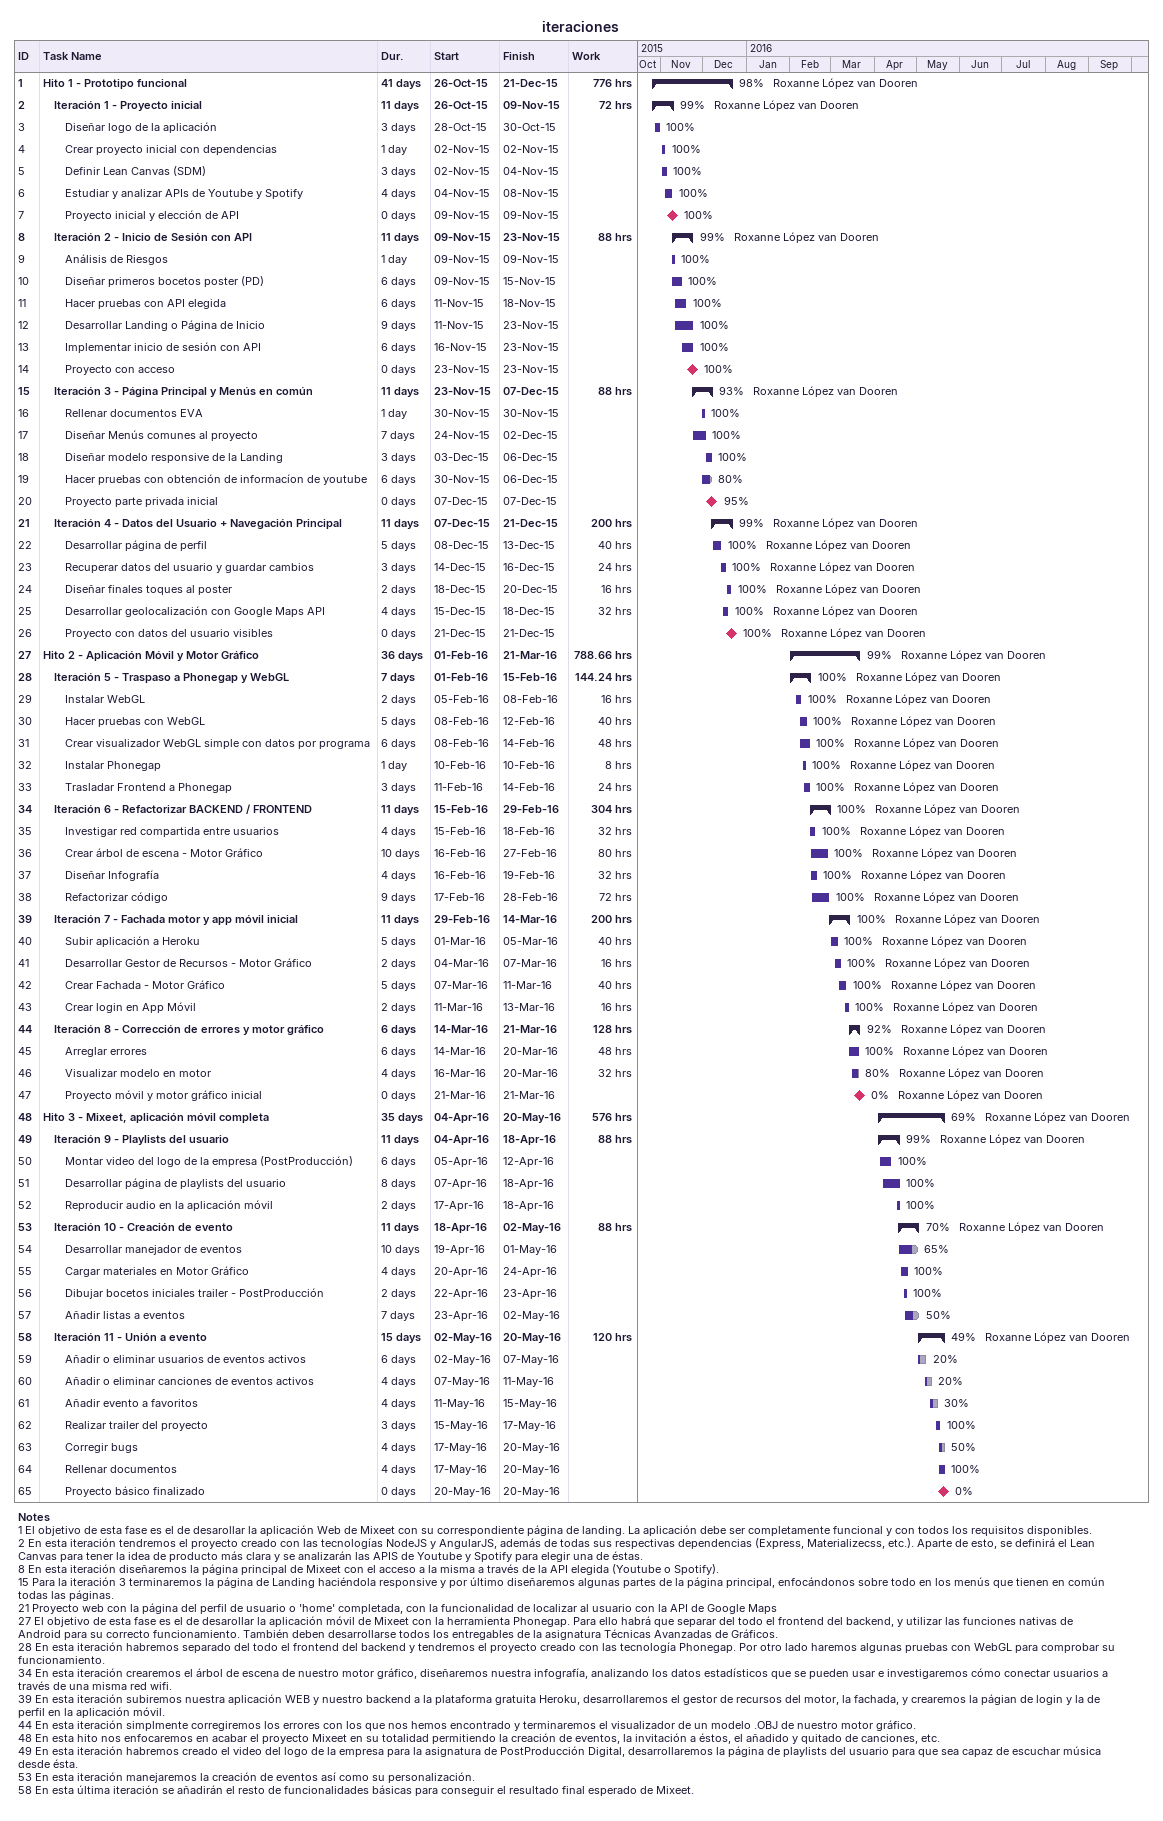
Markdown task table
iteraciones

| ID | Level | Task | Duration | Start | Finish | Resources | % complete | Work (h) |
|---|---|---|---|---|---|---|---|---|
| 1 | 1 | **Hito 1 - Prototipo funcional** | 41d | 2015-10-26 | 2015-12-21 | Roxanne López van Dooren | 98 | 776 |
| 2 | 2 | **Iteración 1 - Proyecto inicial** | 11d | 2015-10-26 | 2015-11-09 | Roxanne López van Dooren | 99 | 72 |
| 3 | 3 | Diseñar logo de la aplicación | 3d | 2015-10-28 | 2015-10-30 |  | 100 |  |
| 4 | 3 | Crear proyecto inicial con dependencias | 1d | 2015-11-02 | 2015-11-02 |  | 100 |  |
| 5 | 3 | Definir Lean Canvas (SDM) | 3d | 2015-11-02 | 2015-11-04 |  | 100 |  |
| 6 | 3 | Estudiar y analizar APIs de Youtube y Spotify | 4d | 2015-11-04 | 2015-11-08 |  | 100 |  |
| 7 | 3 | Proyecto inicial y elección de API | 0d | 2015-11-09 | 2015-11-09 |  | 100 |  |
| 8 | 2 | **Iteración 2 - Inicio de Sesión con API** | 11d | 2015-11-09 | 2015-11-23 | Roxanne López van Dooren | 99 | 88 |
| 9 | 3 | Análisis de Riesgos | 1d | 2015-11-09 | 2015-11-09 |  | 100 |  |
| 10 | 3 | Diseñar primeros bocetos poster (PD) | 6d | 2015-11-09 | 2015-11-15 |  | 100 |  |
| 11 | 3 | Hacer pruebas con API elegida | 6d | 2015-11-11 | 2015-11-18 |  | 100 |  |
| 12 | 3 | Desarrollar Landing o Página de Inicio | 9d | 2015-11-11 | 2015-11-23 |  | 100 |  |
| 13 | 3 | Implementar inicio de sesión con API | 6d | 2015-11-16 | 2015-11-23 |  | 100 |  |
| 14 | 3 | Proyecto con acceso | 0d | 2015-11-23 | 2015-11-23 |  | 100 |  |
| 15 | 2 | **Iteración 3 - Página Principal y Menús en común** | 11d | 2015-11-23 | 2015-12-07 | Roxanne López van Dooren | 93 | 88 |
| 16 | 3 | Rellenar documentos EVA | 1d | 2015-11-30 | 2015-11-30 |  | 100 |  |
| 17 | 3 | Diseñar Menús comunes al proyecto | 7d | 2015-11-24 | 2015-12-02 |  | 100 |  |
| 18 | 3 | Diseñar modelo responsive de la Landing | 3d | 2015-12-03 | 2015-12-06 |  | 100 |  |
| 19 | 3 | Hacer pruebas con obtención de informacíon de youtube | 6d | 2015-11-30 | 2015-12-06 |  | 80 |  |
| 20 | 3 | Proyecto parte privada inicial | 0d | 2015-12-07 | 2015-12-07 |  | 95 |  |
| 21 | 2 | **Iteración 4 - Datos del Usuario + Navegación Principal** | 11d | 2015-12-07 | 2015-12-21 | Roxanne López van Dooren | 99 | 200 |
| 22 | 3 | Desarrollar página de perfil | 5d | 2015-12-08 | 2015-12-13 | Roxanne López van Dooren | 100 | 40 |
| 23 | 3 | Recuperar datos del usuario y guardar cambios | 3d | 2015-12-14 | 2015-12-16 | Roxanne López van Dooren | 100 | 24 |
| 24 | 3 | Diseñar finales toques al poster | 2d | 2015-12-18 | 2015-12-20 | Roxanne López van Dooren | 100 | 16 |
| 25 | 3 | Desarrollar geolocalización con Google Maps API | 4d | 2015-12-15 | 2015-12-18 | Roxanne López van Dooren | 100 | 32 |
| 26 | 3 | Proyecto con datos del usuario visibles | 0d | 2015-12-21 | 2015-12-21 | Roxanne López van Dooren | 100 |  |
| 27 | 1 | **Hito 2 - Aplicación Móvil y Motor Gráfico** | 36d | 2016-02-01 | 2016-03-21 | Roxanne López van Dooren | 99 | 788.66 |
| 28 | 2 | **Iteración 5 - Traspaso a Phonegap y WebGL** | 7d | 2016-02-01 | 2016-02-15 | Roxanne López van Dooren | 100 | 144.24 |
| 29 | 3 | Instalar WebGL | 2d | 2016-02-05 | 2016-02-08 | Roxanne López van Dooren | 100 | 16 |
| 30 | 3 | Hacer pruebas con WebGL | 5d | 2016-02-08 | 2016-02-12 | Roxanne López van Dooren | 100 | 40 |
| 31 | 3 | Crear visualizador WebGL simple con datos por programa | 6d | 2016-02-08 | 2016-02-14 | Roxanne López van Dooren | 100 | 48 |
| 32 | 3 | Instalar Phonegap | 1d | 2016-02-10 | 2016-02-10 | Roxanne López van Dooren | 100 | 8 |
| 33 | 3 | Trasladar Frontend a Phonegap | 3d | 2016-02-11 | 2016-02-14 | Roxanne López van Dooren | 100 | 24 |
| 34 | 2 | **Iteración 6 - Refactorizar BACKEND / FRONTEND** | 11d | 2016-02-15 | 2016-02-29 | Roxanne López van Dooren | 100 | 304 |
| 35 | 3 | Investigar red compartida entre usuarios | 4d | 2016-02-15 | 2016-02-18 | Roxanne López van Dooren | 100 | 32 |
| 36 | 3 | Crear árbol de escena - Motor Gráfico | 10d | 2016-02-16 | 2016-02-27 | Roxanne López van Dooren | 100 | 80 |
| 37 | 3 | Diseñar Infografía | 4d | 2016-02-16 | 2016-02-19 | Roxanne López van Dooren | 100 | 32 |
| 38 | 3 | Refactorizar código | 9d | 2016-02-17 | 2016-02-28 | Roxanne López van Dooren | 100 | 72 |
| 39 | 2 | **Iteración 7 - Fachada motor y app móvil inicial** | 11d | 2016-02-29 | 2016-03-14 | Roxanne López van Dooren | 100 | 200 |
| 40 | 3 | Subir aplicación a Heroku | 5d | 2016-03-01 | 2016-03-05 | Roxanne López van Dooren | 100 | 40 |
| 41 | 3 | Desarrollar Gestor de Recursos - Motor Gráfico | 2d | 2016-03-04 | 2016-03-07 | Roxanne López van Dooren | 100 | 16 |
| 42 | 3 | Crear Fachada - Motor Gráfico | 5d | 2016-03-07 | 2016-03-11 | Roxanne López van Dooren | 100 | 40 |
| 43 | 3 | Crear login en App Móvil | 2d | 2016-03-11 | 2016-03-13 | Roxanne López van Dooren | 100 | 16 |
| 44 | 2 | **Iteración 8 - Corrección de errores y motor gráfico** | 6d | 2016-03-14 | 2016-03-21 | Roxanne López van Dooren | 92 | 128 |
| 45 | 3 | Arreglar errores | 6d | 2016-03-14 | 2016-03-20 | Roxanne López van Dooren | 100 | 48 |
| 46 | 3 | Visualizar modelo en motor | 4d | 2016-03-16 | 2016-03-20 | Roxanne López van Dooren | 80 | 32 |
| 47 | 3 | Proyecto móvil y motor gráfico inicial | 0d | 2016-03-21 | 2016-03-21 | Roxanne López van Dooren | 0 |  |
| 48 | 1 | **Hito 3 - Mixeet, aplicación móvil completa** | 35d | 2016-04-04 | 2016-05-20 | Roxanne López van Dooren | 69 | 576 |
| 49 | 2 | **Iteración 9 - Playlists del usuario** | 11d | 2016-04-04 | 2016-04-18 | Roxanne López van Dooren | 99 | 88 |
| 50 | 3 | Montar video del logo de la empresa (PostProducción) | 6d | 2016-04-05 | 2016-04-12 |  | 100 |  |
| 51 | 3 | Desarrollar página de playlists del usuario | 8d | 2016-04-07 | 2016-04-18 |  | 100 |  |
| 52 | 3 | Reproducir audio en la aplicación móvil | 2d | 2016-04-17 | 2016-04-18 |  | 100 |  |
| 53 | 2 | **Iteración 10 - Creación de evento** | 11d | 2016-04-18 | 2016-05-02 | Roxanne López van Dooren | 70 | 88 |
| 54 | 3 | Desarrollar manejador de eventos | 10d | 2016-04-19 | 2016-05-01 |  | 65 |  |
| 55 | 3 | Cargar materiales en Motor Gráfico | 4d | 2016-04-20 | 2016-04-24 |  | 100 |  |
| 56 | 3 | Dibujar bocetos iniciales trailer - PostProducción | 2d | 2016-04-22 | 2016-04-23 |  | 100 |  |
| 57 | 3 | Añadir listas a eventos | 7d | 2016-04-23 | 2016-05-02 |  | 50 |  |
| 58 | 2 | **Iteración 11 - Unión a evento** | 15d | 2016-05-02 | 2016-05-20 | Roxanne López van Dooren | 49 | 120 |
| 59 | 3 | Añadir o eliminar usuarios de eventos activos | 6d | 2016-05-02 | 2016-05-07 |  | 20 |  |
| 60 | 3 | Añadir o eliminar canciones de eventos activos | 4d | 2016-05-07 | 2016-05-11 |  | 20 |  |
| 61 | 3 | Añadir evento a favoritos | 4d | 2016-05-11 | 2016-05-15 |  | 30 |  |
| 62 | 3 | Realizar trailer del proyecto | 3d | 2016-05-15 | 2016-05-17 |  | 100 |  |
| 63 | 3 | Corregir bugs | 4d | 2016-05-17 | 2016-05-20 |  | 50 |  |
| 64 | 3 | Rellenar documentos | 4d | 2016-05-17 | 2016-05-20 |  | 100 |  |
| 65 | 3 | Proyecto básico finalizado | 0d | 2016-05-20 | 2016-05-20 |  | 0 |  |

Notes
- 1: El objetivo de esta fase es el de desarollar la aplicación Web de Mixeet con su correspondiente página de landing. La aplicación debe ser completamente funcional y con todos los requisitos disponibles.
- 2: En esta iteración tendremos el proyecto creado con las tecnologías NodeJS y AngularJS, además de todas sus respectivas dependencias (Express, Materializecss, etc.). Aparte de esto, se definirá el Lean Canvas para tener la idea de producto más clara y se analizarán las APIS de Youtube y Spotify para elegir una de éstas.
- 8: En esta iteración diseñaremos la página principal de Mixeet con el acceso a la misma a través de la API elegida (Youtube o Spotify).
- 15: Para la iteración 3 terminaremos la página de Landing haciéndola responsive y por último diseñaremos algunas partes de la página principal, enfocándonos sobre todo en los menús que tienen en común todas las páginas.
- 21: Proyecto web con la página del perfil de usuario o 'home' completada, con la funcionalidad de localizar al usuario con la API de Google Maps
- 27: El objetivo de esta fase es el de desarollar la aplicación móvil de Mixeet con la herramienta Phonegap. Para ello habrá que separar del todo el frontend del backend, y utilizar las funciones nativas de Android para su correcto funcionamiento. También deben desarrollarse todos los entregables de la asignatura Técnicas Avanzadas de Gráficos.
- 28: En esta iteración habremos separado del todo el frontend del backend y tendremos el proyecto creado con las tecnología Phonegap. Por otro lado haremos algunas pruebas con WebGL para comprobar su funcionamiento.
- 34: En esta iteración crearemos el árbol de escena de nuestro motor gráfico, diseñaremos nuestra infografía, analizando los datos estadísticos que se pueden usar e investigaremos cómo conectar usuarios a través de una misma red wifi.
- 39: En esta iteración subiremos nuestra aplicación WEB y nuestro backend a la plataforma gratuita Heroku, desarrollaremos el gestor de recursos del motor, la fachada, y crearemos la págian de login y la de perfil en la aplicación móvil.
- 44: En esta iteración simplmente corregiremos los errores con los que nos hemos encontrado y terminaremos el visualizador de un modelo .OBJ de nuestro motor gráfico.
- 48: En esta hito nos enfocaremos en acabar el proyecto Mixeet en su totalidad permitiendo la creación de eventos, la invitación a éstos, el añadido y quitado de canciones, etc.
- 49: En esta iteración habremos creado el video del logo de la empresa para la asignatura de PostProducción Digital, desarrollaremos la página de playlists del usuario para que sea capaz de escuchar música desde ésta.
- 53: En esta iteración manejaremos la creación de eventos así como su personalización.
- 58: En esta última iteración se añadirán el resto de funcionalidades básicas para conseguir el resultado final esperado de Mixeet.
